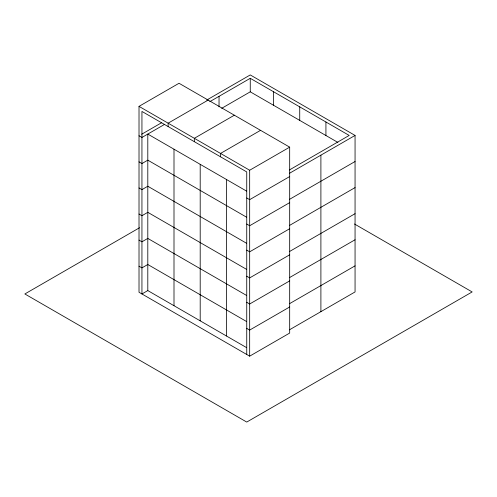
<?xml version="1.0" encoding="UTF-8"?>
<svg xmlns="http://www.w3.org/2000/svg" width="497" height="497" viewBox="0 0 497 497"><rect width="100%" height="100%" fill="white"/><g stroke="black" fill="none" stroke-linecap="round" stroke-linejoin="round"><path stroke-width="0.75" d="M139.017 106.364L179.026 83.266L289.676 147.149L289.676 333.065L249.668 356.163L139.017 292.273L139.017 106.364L249.668 170.247L289.676 147.149M141.682 134.227L161.687 122.678M164.538 124.412L141.943 137.458L139.017 135.768M206.727 100.059L250.258 74.929L355.057 135.433L355.057 291.938L289.428 329.828M208.15 100.077L168.141 123.175L168.141 126.561M209.728 101.705L250.258 78.309L349.198 135.433L289.409 169.955M221.687 108.321L250.258 91.827L337.898 142.428M234.354 115.205L194.346 138.303L194.346 141.682M260.552 130.332L220.544 153.43L220.544 156.81M139.564 227.732L24.85 293.963L246.742 422.071L472.15 291.938L354.479 223.998M289.428 173.323L355.057 135.433M289.676 176.559L249.668 199.657L246.742 197.968M289.428 199.403L355.057 161.519M289.676 202.639L249.668 225.737L246.742 224.048M246.549 347.602L147.802 290.583L141.943 293.963L141.943 111.434L246.742 171.937L246.742 354.473M289.428 225.489L355.057 187.599M289.676 228.726L249.668 251.824L246.742 250.134M289.428 251.575L355.057 213.685M289.676 254.812L249.668 277.91L246.742 276.22M289.428 277.655L355.057 239.765M289.676 280.892L249.668 303.99L246.742 302.3M289.428 303.742L355.057 265.852M289.676 306.978L249.668 330.076L246.742 328.387M246.549 191.096L147.802 134.078L147.802 290.583M246.549 217.177L147.802 160.164L141.943 163.544L139.017 161.854M246.549 243.263L147.802 186.251L141.943 189.63L139.017 187.941M246.549 269.349L147.802 212.331L141.943 215.71L139.017 214.021M246.549 295.429L147.802 238.417L141.943 241.797L139.017 240.107M246.549 321.516L147.802 264.503L141.943 267.883L139.017 266.193M325.926 121.995L325.926 135.513M320.9 155.151L320.9 311.656M299.728 106.867L299.728 120.392M273.53 91.74L273.53 105.265M250.258 78.309L250.258 91.827M249.668 170.247L249.668 356.163M226.396 179.46L226.396 335.966M219.034 96.331L219.034 106.849M200.198 164.333L200.198 320.838M174 149.206L174 305.711"/></g></svg>
